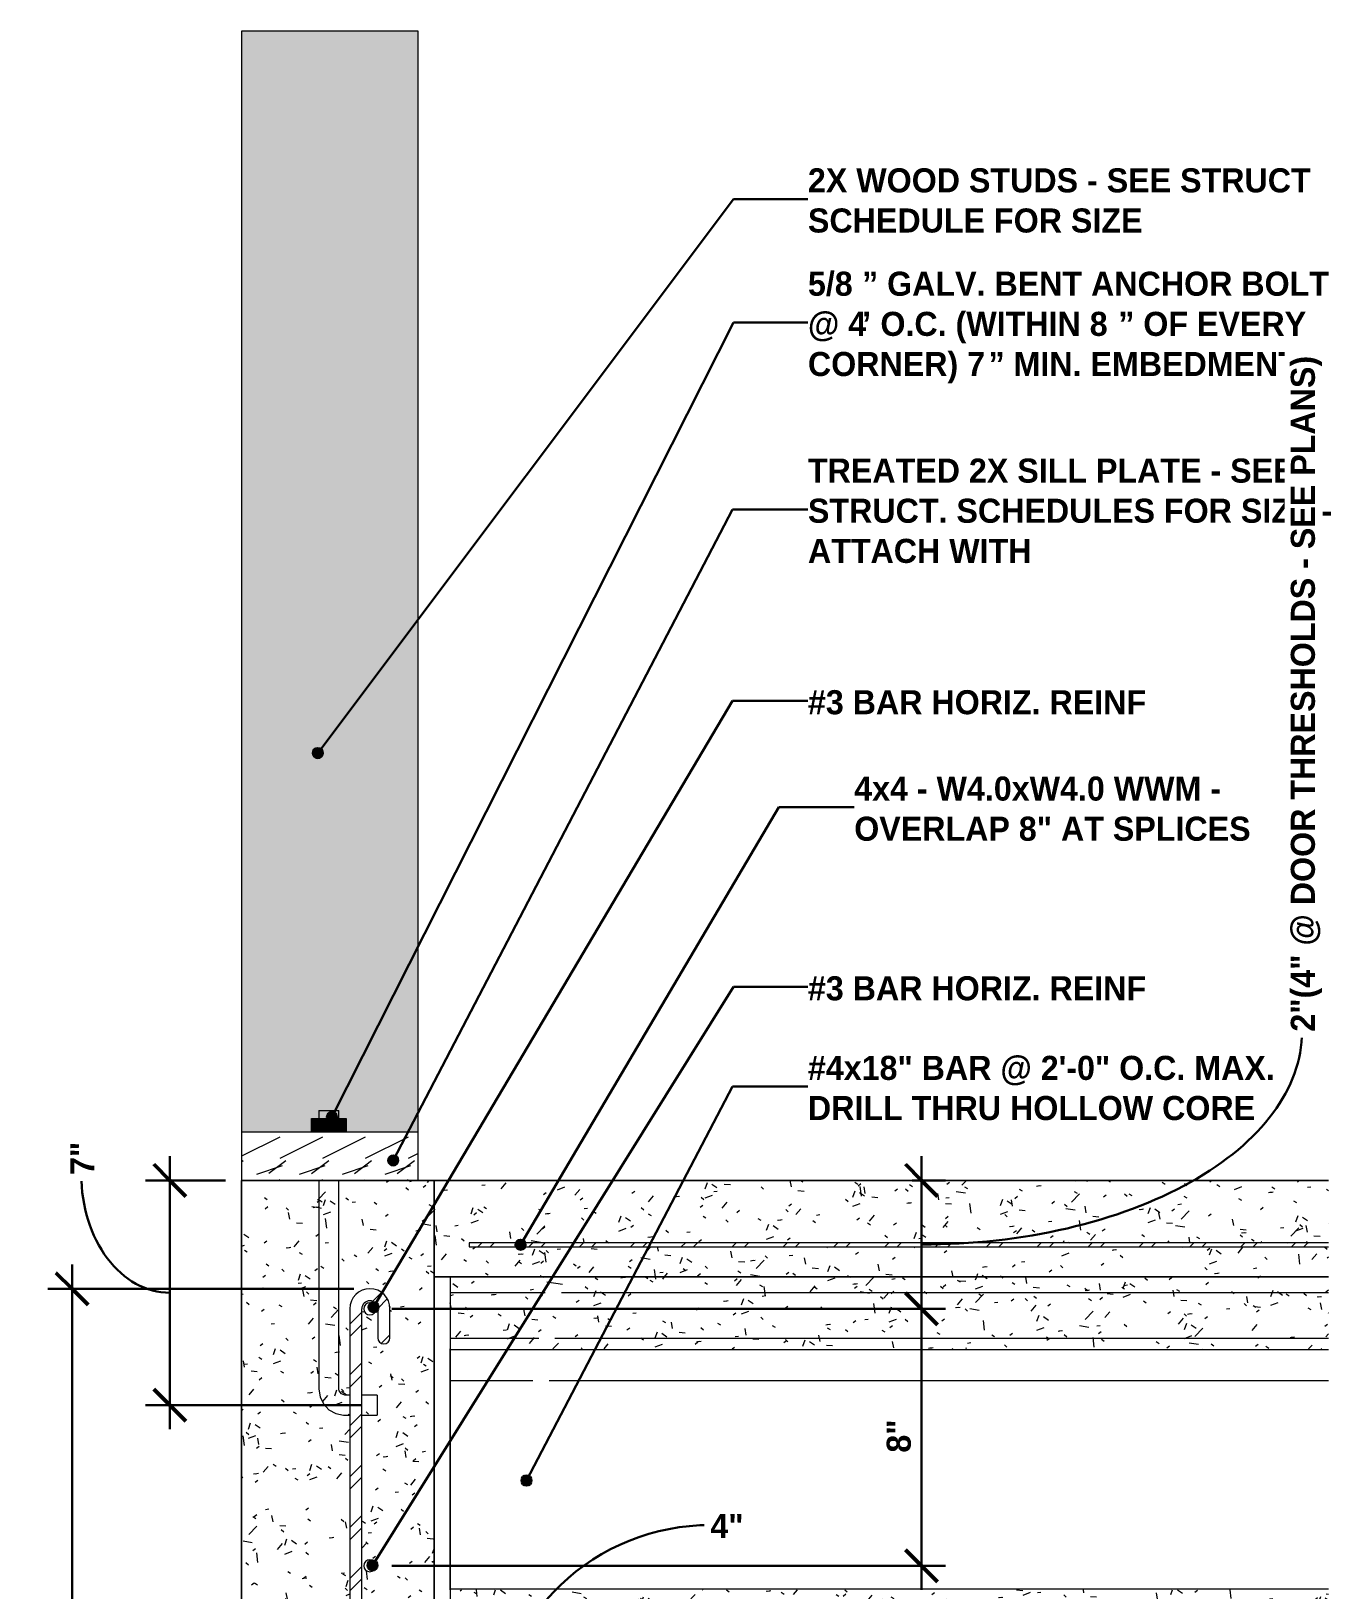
# Model space of a CAD drawing. Header units: inches. Extents: x -19229 to -222, y -6301 to 12387.
# Drawn here: x -975.86 to -935.38, y -55.88 to -7.34 of the extents above; entities that cross this region are included whole.
import ezdxf

# ---------------------------------------------------------------- set-up
doc = ezdxf.new("R2010")
doc.units = ezdxf.units.IN
doc.header["$MEASUREMENT"] = 0
for name, color, linetype, lineweight in [('A-ANNO-DIMS', 211, 'Continuous', 9), ('A-ANNO-DIMS-8', 211, 'Continuous', 9), ('A-ANNO-IDEN', 131, 'Continuous', 30), ('A-GENM', 13, 'Continuous', 9), ('A-WALL', 113, 'Continuous', 9), ('A-WALL-PATT', 111, 'Continuous', 25)]:
    doc.layers.add(name, color=color, linetype=linetype, lineweight=lineweight)
doc.styles.add('Century Gothic_B_1', font='', dxfattribs={"height": 0.75})
doc.styles.get('Century Gothic_B_1').set_extended_font_data('Century Gothic', bold=True)
doc.dimstyles.new('OD__1_16__Tol__', dxfattribs={"dimscale": 12, "dimtxt": 0.783126, "dimasz": 0.083333, "dimexe": 0.0625, "dimexo": 0.041667, "dimgap": 0.010417, "dimtad": 1, "dimdec": 4, "dimrnd": 0.0625, "dimzin": 3, "dimdsep": 46, "dimlunit": 4, "dimtxsty": 'Century Gothic_B_1', "dimblk1": 'OBLIQUE', "dimblk2": 'OBLIQUE', "dimsah": 1, "dimcen": 0.09, "dimdle": 0.0625, "dimazin": 0, "dimtfac": 1, "dimtdec": 4, "dimtix": 1, "dimtmove": 1, "dimatfit": 3, "dimfxl": 1, "dimtvp": 1, "dimtfill": 1, "dimfrac": 2, "dimtolj": 1, "dimtzin": 0, "dimlwd": 30, "dimlwe": 30, "dimarcsym": 2})
doc.dimstyles.new('OD__1_16__Tol___1', dxfattribs={"dimscale": 12, "dimtxt": 0.783126, "dimasz": 0.083333, "dimexe": 0.0625, "dimexo": 0.041667, "dimgap": 0.010417, "dimtad": 1, "dimdec": 4, "dimrnd": 0.0625, "dimzin": 3, "dimdsep": 46, "dimlunit": 4, "dimtxsty": 'Century Gothic_B_1', "dimblk1": 'OBLIQUE', "dimblk2": 'OBLIQUE', "dimsah": 1, "dimcen": 0.09, "dimdle": 0.0625, "dimazin": 0, "dimtfac": 1, "dimtdec": 4, "dimtix": 1, "dimtmove": 0, "dimatfit": 3, "dimfxl": 1, "dimtvp": 1, "dimtfill": 1, "dimfrac": 2, "dimtolj": 1, "dimtzin": 0, "dimlwd": 30, "dimlwe": 30, "dimarcsym": 2})
pattern_1 = [(50, (2129.069, -109.351), (2.29529108, -0.20022947), [0.24, -2.64]), (355, (2129.069, -109.351), (-0.44391855, 2.40684884), [0.192, -2.112]), (100.451, (2129.26, -109.368), (1.85147686, 2.206452), [0.204, -2.244]), (46.184, (2129.069, -108.711), (3.41498314, -0.5298822), [0.36, -3.96]), (96.636, (2129.353, -108.755), (2.9907744, 3.1175039), [0.306, -3.365]), (351.184, (2129.069, -108.711), (2.9911175, 3.1174062), [0.288, -3.168]), (21, (2129.389, -108.871), (1.91043364, -1.28790384), [0.24, -2.64]), (326, (2129.389, -108.871), (0.77860356, 2.3202934), [0.192, -2.112]), (71.451, (2129.548, -108.978), (2.6890473, 1.0321926), [0.204, -2.244]), (37.5, (2129.069, -109.351), (0.038893785, 1.064692103), [0.106, -1.981, 0.106, -2.038, -2.12]), (37.5, (2129.069, -109.351), (0.038893785, 1.064692103), [-4.23, 0.106, -2.014]), (7.5, (2129.069, -109.351), (0.84152303, 1.26163425), [0.106, -1.117, 0.106, -1.933, -0.808]), (7.5, (2129.069, -109.351), (0.84152303, 1.26163425), [-3.261, 0.106, -0.702]), (327.5, (2128.355, -109.351), (1.707841713, -0.07187965), [0.106, -0.694, 0.106, -2.39, -3.312]), (327.5, (2128.355, -109.351), (1.707841713, -0.07187965), [-3.296, 0.106, -3.206]), (317.5, (2128.035, -109.351), (1.86586297, 0.32069512), [0.106, -0.934, 0.106, -1.552, -2.352]), (317.5, (2128.035, -109.351), (1.86586297, 0.32069512), [-2.698, 0.106, -2.246])]
pattern_2 = [(45, (2129.069, -109.351), (-0.791959595, 0.791959595), []), (45, (2129.069, -108.151), (-0.791959595, 0.791959595), [])]

# ---------------------------------------------------------------- blocks, each defined once
blk = doc.blocks.new('Dowel5 - Dowel-1884520-DETAIL - PRECAST _ CONC_ - PLANK PERPENDICULAR TO WALL')
at = {"layer": 'A-WALL-PATT', "lineweight": 9}
h = blk.add_hatch(dxfattribs=at)
h.set_pattern_fill('FP_17', color=55, style=0, pattern_type=2)
h.set_pattern_definition(pattern_1)
h.paths.add_polyline_path([(17161.424, -58.125), (17188.377, -58.125), (17188.377, -55.875), (17161.018, -55.875), (17161.018, -58.125)], flags=0)
h.paths.add_polyline_path([(17163.92, -48.376), (17188.377, -48.375), (17188.377, -46.125), (17161.018, -46.125), (17161.018, -48.375), (17163.913, -48.376)], flags=0)
at = {"layer": 'A-WALL'}
for p, q in [((17161.018, -46.125), (17161.018, -48.392)), ((17188.377, -46.125), (17161.018, -46.125)), ((17161.018, -46.125), (17161.018, -46.625)), ((17188.377, -46.125), (17161.018, -46.125)), ((17161.018, -46.625), (17161.018, -48.052)), ((17163.979, -46.625), (17161.018, -46.625)), ((17188.377, -46.625), (17164.484, -46.625)), ((17161.018, -48.052), (17161.018, -48.374)), ((17163.779, -48.052), (17161.018, -48.052)), ((17161.018, -48.384), (17161.018, -48.375)), ((17161.018, -48.375), (17161.018, -48.384)), ((17161.018, -48.377), (17161.018, -48.39)), ((17161.018, -48.384), (17161.018, -48.384)), ((17161.018, -48.503), (17161.018, -48.384)), ((17161.018, -48.384), (17161.018, -48.503)), ((17161.018, -48.384), (17161.018, -48.503)), ((17161.018, -48.503), (17161.018, -48.384)), ((17161.018, -48.386), (17161.018, -48.392)), ((17161.018, -52.125), (17161.018, -48.386)), ((17161.018, -48.39), (17161.018, -48.503)), ((17161.018, -48.392), (17188.377, -48.392)), ((17161.018, -48.504), (17161.018, -48.661)), ((17161.018, -52.125), (17161.018, -48.504)), ((17161.018, -48.504), (17161.018, -52.125)), ((17161.018, -48.504), (17161.018, -52.125)), ((17161.018, -51.155), (17161.018, -48.504)), ((17188.377, -48.052), (17164.283, -48.052)), ((17161.018, -48.663), (17161.018, -49.119)), ((17161.018, -49.119), (17161.018, -49.234)), ((17161.018, -49.234), (17161.018, -49.369)), ((17161.018, -49.369), (17161.018, -55.747)), ((17163.594, -49.369), (17161.018, -49.369)), ((17188.377, -49.369), (17164.098, -49.369)), ((17161.018, -51.636), (17161.018, -51.155)), ((17161.018, -52.125), (17161.018, -51.636)), ((17161.018, -55.865), (17161.018, -52.125)), ((17161.018, -52.125), (17161.018, -55.747)), ((17161.018, -55.747), (17161.018, -52.125)), ((17161.018, -55.747), (17161.018, -52.125)), ((17161.018, -52.125), (17161.018, -55.747)), ((17161.018, -55.747), (17161.018, -55.859)), ((17161.018, -55.747), (17161.018, -55.867)), ((17161.018, -55.867), (17161.018, -55.747)), ((17161.018, -55.867), (17161.018, -55.747)), ((17161.018, -55.747), (17161.018, -55.867)), ((17161.018, -55.859), (17161.018, -58.125)), ((17188.377, -55.859), (17161.018, -55.859)), ((17161.018, -55.859), (17161.018, -55.874)), ((17161.018, -55.859), (17161.018, -55.865)), ((17161.018, -55.867), (17161.018, -55.875)), ((17161.018, -55.875), (17161.018, -55.867)), ((17161.018, -55.867), (17161.018, -55.875)), ((17161.018, -55.875), (17161.018, -55.867))]:
    blk.add_line(p, q, dxfattribs=at)
blk = doc.blocks.new('Generic Models 91 - Generic Models 1-1884554-DETAIL - PRECAST _ CONC_ - PLANK PERPENDICULAR TO WALL')
at = {"layer": 'A-WALL-PATT', "lineweight": 9}
h = blk.add_hatch(dxfattribs=at)
h.set_pattern_fill('FP_17', color=55, style=0, pattern_type=2)
h.set_pattern_definition(pattern_1)
h.paths.add_polyline_path([(17162.229, -46.125), (17188.377, -46.125), (17188.377, -45.196), (17161.612, -45.196), (17161.612, -45.071), (17188.377, -45.071), (17188.377, -43.125), (17160.518, -43.125), (17160.518, -46.125), (17161.612, -46.125)], flags=0)
at = {"layer": 'A-WALL'}
for p, q in [((17160.518, -46.125), (17160.518, -43.125)), ((17160.518, -43.125), (17188.377, -43.125)), ((17188.377, -43.125), (17160.518, -43.125)), ((17160.518, -43.125), (17160.518, -46.125)), ((17161.018, -46.125), (17160.518, -46.125)), ((17160.518, -46.125), (17161.018, -46.125)), ((17188.377, -46.125), (17161.018, -46.125)), ((17161.018, -46.125), (17188.377, -46.125))]:
    blk.add_line(p, q, dxfattribs=at)
blk = doc.blocks.new('Generic Models 96 - Generic Models 1-1884575-DETAIL - PRECAST _ CONC_ - PLANK PERPENDICULAR TO WALL')
at = {"layer": 'A-WALL-PATT', "lineweight": 9}
h = blk.add_hatch(dxfattribs=at)
h.set_pattern_fill('FP_17', color=55, style=0, pattern_type=2)
h.set_pattern_definition(pattern_1)
h.paths.add_polyline_path([(17154.518, -88.897), (17163.018, -88.897), (17163.018, -62.014), (17162.996, -61.848), (17162.932, -61.694), (17162.83, -61.561), (17162.697, -61.459), (17162.543, -61.395), (17162.411, -61.378), (17161.954, -64.625), (17161.459, -64.556), (17161.906, -61.373), (17158.268, -61.373), (17158.268, -82.5), (17157.893, -82.5), (17157.893, -61.373), (17156.658, -61.373), (17156.493, -61.395), (17156.338, -61.459), (17156.205, -61.561), (17156.103, -61.694), (17156.039, -61.848), (17156.018, -62.021), (17156.018, -70.873), (17155.518, -70.873), (17155.518, -62.014), (17155.535, -61.816), (17155.586, -61.624), (17155.67, -61.444), (17155.785, -61.281), (17155.925, -61.14), (17156.088, -61.026), (17156.268, -60.942), (17156.46, -60.891), (17156.658, -60.873), (17157.893, -60.873), (17157.893, -50.438), (17157.743, -50.438), (17157.555, -50.412), (17157.306, -50.31), (17157.171, -50.197), (17157.073, -50.061), (17156.997, -49.943), (17156.951, -49.795), (17156.931, -49.625), (17156.931, -43.125), (17154.518, -43.125), (17154.518, -82.5)], flags=0)
h.paths.add_polyline_path([(17164.362, -88.897), (17164.518, -88.897), (17164.518, -58.625), (17162.798, -58.625), (17162.48, -60.882), (17162.575, -60.891), (17162.767, -60.942), (17162.947, -61.026), (17163.11, -61.14), (17163.251, -61.281), (17163.365, -61.444), (17163.449, -61.624), (17163.5, -61.816), (17163.518, -62.014), (17163.518, -88.897)], flags=0)
h.paths.add_polyline_path([(17162.768, -88.271), (17162.643, -88.238), (17162.551, -88.146), (17162.518, -88.021), (17162.551, -87.896), (17162.643, -87.805), (17162.768, -87.771), (17162.893, -87.805), (17162.984, -87.896), (17163.018, -88.021), (17162.984, -88.146), (17162.893, -88.238)], flags=0)
h.paths.add_polyline_path([(17162.768, -76.271), (17162.643, -76.238), (17162.551, -76.146), (17162.518, -76.021), (17162.551, -75.896), (17162.643, -75.805), (17162.768, -75.771), (17162.893, -75.805), (17162.984, -75.896), (17163.018, -76.021), (17162.984, -76.146), (17162.893, -76.238)], flags=0)
h.paths.add_polyline_path([(17162.768, -62.271), (17162.643, -62.238), (17162.551, -62.146), (17162.518, -62.021), (17162.551, -61.896), (17162.643, -61.805), (17162.768, -61.771), (17162.893, -61.805), (17162.984, -61.896), (17163.018, -62.021), (17162.984, -62.146), (17162.893, -62.238)], flags=0)
h.paths.add_polyline_path([(17156.268, -62.271), (17156.143, -62.238), (17156.051, -62.146), (17156.018, -62.021), (17156.051, -61.896), (17156.143, -61.805), (17156.268, -61.771), (17156.393, -61.805), (17156.484, -61.896), (17156.518, -62.021), (17156.484, -62.146), (17156.393, -62.238)], flags=0)
h.paths.add_polyline_path([(17161.771, -60.873), (17161.977, -60.873), (17162.293, -58.625), (17160.518, -58.625), (17160.518, -43.125), (17157.556, -43.125), (17157.556, -49.625), (17157.578, -49.719), (17157.653, -49.792), (17157.743, -49.813), (17157.893, -49.813), (17157.893, -47.125), (17157.914, -46.964), (17157.976, -46.813), (17158.076, -46.683), (17158.205, -46.584), (17158.356, -46.522), (17158.518, -46.5), (17158.679, -46.522), (17158.83, -46.584), (17158.96, -46.683), (17159.059, -46.813), (17159.121, -46.964), (17159.143, -47.125), (17159.143, -48.032), (17159.118, -48.125), (17159.049, -48.194), (17158.955, -48.219), (17158.861, -48.194), (17158.793, -48.125), (17158.768, -48.032), (17158.768, -47.125), (17158.734, -47), (17158.643, -46.909), (17158.518, -46.875), (17158.393, -46.909), (17158.301, -47), (17158.268, -47.125), (17158.268, -49.813), (17158.743, -49.813), (17158.743, -50.438), (17158.268, -50.438), (17158.268, -60.873), (17161.707, -60.873)], flags=0)
h.paths.add_polyline_path([(17158.518, -55.313), (17158.424, -55.288), (17158.355, -55.219), (17158.33, -55.125), (17158.355, -55.032), (17158.424, -54.963), (17158.518, -54.938), (17158.611, -54.963), (17158.68, -55.032), (17158.705, -55.125), (17158.68, -55.219), (17158.611, -55.288)], flags=0)
h.paths.add_polyline_path([(17158.518, -47.313), (17158.424, -47.288), (17158.355, -47.219), (17158.33, -47.125), (17158.355, -47.032), (17158.424, -46.963), (17158.518, -46.938), (17158.611, -46.963), (17158.68, -47.032), (17158.705, -47.125), (17158.68, -47.219), (17158.611, -47.288)], flags=0)
h = blk.add_hatch(dxfattribs=at)
h.set_pattern_fill('FP_17', color=55, style=0, pattern_type=2)
h.set_pattern_definition(pattern_1)
h.paths.add_polyline_path([(17158.307, -50.438), (17158.743, -50.438), (17158.743, -49.813), (17158.268, -49.813), (17158.268, -50.438)], flags=0)
h.paths.add_polyline_path([(17157.893, -50.438), (17157.893, -49.813), (17157.743, -49.813), (17157.649, -49.791), (17157.578, -49.719), (17157.556, -49.625), (17157.553, -43.125), (17156.931, -43.125), (17156.931, -49.625), (17156.951, -49.795), (17157, -49.947), (17157.121, -50.131), (17157.171, -50.197), (17157.306, -50.31), (17157.515, -50.396), (17157.567, -50.417), (17157.743, -50.438)], flags=0)
at = {"layer": 'A-WALL'}
for p, q in [((17154.518, -43.125), (17156.931, -43.125)), ((17154.518, -88.897), (17154.518, -43.125)), ((17154.518, -43.125), (17154.518, -88.897)), ((17160.518, -43.125), (17154.518, -43.125)), ((17157.556, -43.125), (17160.018, -43.125)), ((17160.018, -43.125), (17160.518, -43.125)), ((17160.518, -43.125), (17160.518, -46.125)), ((17160.518, -58.625), (17160.518, -43.125)), ((17160.518, -46.125), (17160.518, -58.625)), ((17160.518, -58.625), (17161.424, -58.625)), ((17161.424, -58.625), (17160.518, -58.625)), ((17161.424, -58.625), (17162.293, -58.625)), ((17162.293, -58.625), (17161.424, -58.625)), ((17162.798, -58.625), (17163.884, -58.625)), ((17163.884, -58.625), (17162.798, -58.625)), ((17163.884, -58.625), (17164.518, -58.625)), ((17164.518, -58.625), (17163.884, -58.625)), ((17164.518, -58.625), (17164.518, -88.897)), ((17164.518, -88.897), (17164.518, -58.625))]:
    blk.add_line(p, q, dxfattribs=at)
blk = doc.blocks.new('Generic Models 75 - Generic Models 1-1884590-DETAIL - PRECAST _ CONC_ - PLANK PERPENDICULAR TO WALL')
at = {"layer": 'A-WALL-PATT', "lineweight": 9}
h = blk.add_hatch(dxfattribs=at)
h.set_pattern_fill('FP_19', color=55, style=0, pattern_type=2)
h.set_pattern_definition([(216.87, (2129.602, -108.018), (3.998595239, 2.665207143), [0.666, -5.998]), (206.565, (2130.401, -108.418), (-1.332697705, -1.332695324), [1.49, -1.49]), (198.435, (2130.401, -109.084), (-2.66548265, -1.332269959), [0.843, -3.372])])
h.paths.add_polyline_path([(17159.614, -43.125), (17160.018, -43.125), (17160.018, -41.625), (17154.518, -41.625), (17154.518, -43.125), (17157, -43.125)], flags=0)
at = {"layer": 'A-WALL'}
for p, q in [((17160.018, -41.625), (17154.518, -41.625)), ((17154.518, -41.625), (17154.518, -43.125)), ((17160.018, -43.125), (17160.018, -41.625)), ((17154.518, -43.125), (17160.018, -43.125))]:
    blk.add_line(p, q, dxfattribs=at)
blk = doc.blocks.new('050523 - W_P_C - Fastenings - Bent Anchor Bolt - 5_8_-1886256-DETAIL - PRECAST _ CONC_ - PLANK PERPENDICULAR TO WALL')
at = {"layer": 'A-GENM'}
for points in [[(17156.973, -41.625), (17156.972, -41.203), (17156.702, -41.203), (17156.702, -41.625), (17156.97, -41.625)], [(17157.243, -41.203), (17157.556, -41.203), (17157.556, -40.953), (17156.931, -40.953), (17156.931, -41.203), (17157.241, -41.203)], [(17157.464, -41.625), (17157.514, -41.625), (17157.512, -41.203), (17156.973, -41.203), (17156.973, -41.625), (17157.459, -41.625)], [(17157.545, -41.625), (17157.784, -41.625), (17157.784, -41.203), (17157.514, -41.203), (17157.516, -41.625)]]:
    blk.add_hatch(color=256, dxfattribs=at).paths.add_polyline_path(points, flags=0)
for p, q in [((17156.702, -41.203), (17156.973, -41.203)), ((17156.702, -41.625), (17156.702, -41.203)), ((17156.931, -40.953), (17156.931, -41.203)), ((17156.931, -40.953), (17157.556, -40.953)), ((17156.973, -41.203), (17157.514, -41.203)), ((17156.973, -41.203), (17156.973, -41.625)), ((17157.514, -41.203), (17157.784, -41.203)), ((17157.514, -41.203), (17157.514, -41.625)), ((17157.556, -41.203), (17157.556, -40.953)), ((17157.784, -41.203), (17157.784, -41.625)), ((17156.931, -43.125), (17156.931, -49.125)), ((17157.556, -49.125), (17157.556, -43.125)), ((17156.931, -49.125), (17156.931, -49.625)), ((17157.556, -49.625), (17157.556, -49.125)), ((17157.893, -49.813), (17157.743, -49.813)), ((17158.743, -49.813), (17158.268, -49.813)), ((17158.743, -49.813), (17158.743, -50.125)), ((17157.743, -50.438), (17157.893, -50.438)), ((17158.268, -50.438), (17158.743, -50.438)), ((17158.743, -50.125), (17158.743, -50.438))]:
    blk.add_line(p, q, dxfattribs=at)
at = {"layer": 'A-GENM', "flags": 128}
for points in [[(17156.931, -49.625), (17156.968, -49.868), (17157.075, -50.088), (17157.244, -50.266), (17157.457, -50.386), (17157.697, -50.436), (17157.743, -50.438)], [(17157.743, -49.813), (17157.633, -49.777), (17157.565, -49.682), (17157.556, -49.625)]]:
    blk.add_lwpolyline(points, dxfattribs=at)
blk = doc.blocks.new('Generic Models 101 - Generic Models 1-1884897-DETAIL - PRECAST _ CONC_ - PLANK PERPENDICULAR TO WALL')
at = {"layer": 'A-WALL'}
blk.add_hatch(color=256, dxfattribs=at).paths.add_polyline_path([(17157.784, -41.625), (17160.018, -41.625), (17160.018, -7.342), (17154.518, -7.342), (17154.518, -41.625), (17156.702, -41.625), (17156.702, -41.203), (17156.931, -41.203), (17156.931, -40.953), (17157.556, -40.953), (17157.556, -41.203), (17157.784, -41.203)], flags=0)
for p, q in [((17160.018, -7.342), (17154.518, -7.342)), ((17154.518, -7.342), (17154.518, -41.625)), ((17160.018, -41.625), (17160.018, -7.342))]:
    blk.add_line(p, q, dxfattribs=at)
blk = doc.blocks.new('Generic Models 103 - Generic Models 1-1884925-DETAIL - PRECAST _ CONC_ - PLANK PERPENDICULAR TO WALL')
at = {"layer": 'A-WALL-PATT', "lineweight": 9}
h = blk.add_hatch(dxfattribs=at)
h.set_pattern_fill('FP_18', color=55, style=0, pattern_type=2)
h.set_pattern_definition(pattern_2)
h.paths.add_polyline_path([(17161.612, -45.196), (17188.377, -45.196), (17188.377, -45.071), (17161.612, -45.071)], flags=0)
at = {"layer": 'A-WALL'}
for p, q in [((17188.377, -45.071), (17161.612, -45.071)), ((17161.612, -45.071), (17161.612, -45.196)), ((17161.612, -45.196), (17188.377, -45.196))]:
    blk.add_line(p, q, dxfattribs=at)
blk = doc.blocks.new('Dowel12 - Dowel-1935210-DETAIL - PRECAST _ CONC_ - PLANK PERPENDICULAR TO WALL')
at = {"layer": 'A-WALL'}
blk.add_line((17164.521, -46.364), (17164.026, -46.294), dxfattribs=at)
blk = doc.blocks.new('Generic Models 20 - Generic Models 1-1935629-DETAIL - PRECAST _ CONC_ - PLANK PERPENDICULAR TO WALL')
at = {"layer": 'A-WALL'}
for start, end in [(0, 180), (180, 0)]:
    blk.add_arc((17158.518, -47.125), 0.188, start, end, dxfattribs=at)
blk = doc.blocks.new('Generic Models 40 - Generic Models 1-1938976-DETAIL - PRECAST _ CONC_ - PLANK PERPENDICULAR TO WALL')
at = {"layer": 'A-WALL'}
for start, end in [(0, 180), (180, 0)]:
    blk.add_arc((17158.518, -55.125), 0.188, start, end, dxfattribs=at)
blk = doc.blocks.new('Generic Models 41 - Generic Models 1-1939475-DETAIL - PRECAST _ CONC_ - PLANK PERPENDICULAR TO WALL')
at = {"layer": 'A-WALL-PATT', "lineweight": 9}
h = blk.add_hatch(dxfattribs=at)
h.set_pattern_fill('FP_18', color=55, style=0, pattern_type=2)
h.set_pattern_definition(pattern_2)
h.paths.add_polyline_path([(17157.893, -82.5), (17158.268, -82.5), (17158.268, -47.125), (17158.301, -47), (17158.393, -46.909), (17158.518, -46.875), (17158.643, -46.909), (17158.734, -47), (17158.768, -47.125), (17158.768, -48.032), (17158.793, -48.125), (17158.861, -48.194), (17158.955, -48.219), (17159.049, -48.194), (17159.118, -48.125), (17159.143, -48.032), (17159.143, -47.125), (17159.121, -46.964), (17159.059, -46.813), (17158.96, -46.683), (17158.83, -46.584), (17158.679, -46.522), (17158.518, -46.5), (17158.356, -46.522), (17158.205, -46.584), (17158.076, -46.683), (17157.976, -46.813), (17157.914, -46.964), (17157.893, -47.125), (17157.893, -72.407)], flags=0)
at = {"layer": 'A-WALL'}
for p, q in [((17157.893, -47.125), (17157.893, -82.5)), ((17158.268, -82.5), (17158.268, -47.125)), ((17158.768, -47.125), (17158.768, -48.032)), ((17159.143, -48.032), (17159.143, -47.125)), ((17157.893, -82.5), (17158.268, -82.5))]:
    blk.add_line(p, q, dxfattribs=at)
for centre, radius, start, end in [((17158.518, -47.125), 0.625, 0, 180), ((17158.518, -47.125), 0.25, 0, 180), ((17158.955, -48.032), 0.188, 180, 0)]:
    blk.add_arc(centre, radius, start, end, dxfattribs=at)
blk = doc.blocks.new('DIMBLOCK12-DETAIL - PRECAST _ CONC_ - PLANK PERPENDICULAR TO WALL')
at = {"layer": 'A-ANNO-DIMS-8', "lineweight": 30}
for p, q in [((-963.308, -59.125), (-963.308, -61.009)), ((-963.308, -60.259), (-963.308, -59.125)), ((-959.308, -60.466), (-959.308, -59.509)), ((-958.558, -60.259), (-963.308, -60.259)), ((-959.308, -60.259), (-959.308, -60.466))]:
    blk.add_line(p, q, dxfattribs=at)
at = {"layer": 'A-ANNO-DIMS-8', "lineweight": 50}
for p, q in [((-963.308, -60.259), (-962.808, -59.759)), ((-959.308, -60.259), (-958.808, -59.759)), ((-963.308, -60.259), (-963.808, -60.759)), ((-959.308, -60.259), (-959.808, -60.759))]:
    blk.add_line(p, q, dxfattribs=at)
at = {"layer": 'A-ANNO-DIMS-8', "lineweight": 30}
blk.add_ellipse((-954.702, -60.259), major_axis=(6.606, 0), ratio=0.968978, start_param=1.570796, end_param=3.141593, dxfattribs=at)
at = {"layer": 'A-ANNO-DIMS-8', "color": 0, "lineweight": 30, "insert": (-954.702, -53.511), "char_height": 0.75, "width": 1.14859, "attachment_point": 1, "line_spacing_factor": 0.984502, "style": 'Century Gothic_B_1', "bg_fill": 3, "box_fill_scale": 1.25, "bg_fill_color": 256, "bg_fill_true_color": 13158600, "bg_fill_transparency": 0}
blk.add_mtext('4"', dxfattribs=at)
blk = doc.blocks.new('_Oblique')
at = {"color": 0, "linetype": 'ByBlock', "lineweight": -2}
blk.add_line((-0.5, -0.5), (0.5, 0.5), dxfattribs=at)
blk = doc.blocks.new('DIMBLOCK15-DETAIL - PRECAST _ CONC_ - PLANK PERPENDICULAR TO WALL')
at = {"layer": 'A-ANNO-DIMS-8', "lineweight": 50}
for p, q in [((-971.541, -43.125), (-972.041, -42.625)), ((-971.541, -43.125), (-971.041, -43.625)), ((-971.541, -50.125), (-972.041, -49.625)), ((-971.541, -50.125), (-971.041, -50.625))]:
    blk.add_line(p, q, dxfattribs=at)
at = {"layer": 'A-ANNO-DIMS-8', "lineweight": 30}
for p, q in [((-971.541, -42.375), (-971.541, -50.875)), ((-969.808, -43.125), (-972.291, -43.125)), ((-971.541, -43.125), (-969.808, -43.125)), ((-965.582, -50.125), (-972.291, -50.125)), ((-971.541, -50.125), (-965.582, -50.125))]:
    blk.add_line(p, q, dxfattribs=at)
blk.add_ellipse((-971.541, -42.957), major_axis=(0, 3.668), ratio=0.75037, start_param=1.570796, end_param=3.141593, dxfattribs=at)
at = {"layer": 'A-ANNO-DIMS-8', "color": 0, "lineweight": 30, "insert": (-974.639, -42.957), "char_height": 0.75, "width": 1.14859, "attachment_point": 1, "rotation": 90, "line_spacing_factor": 0.984502, "style": 'Century Gothic_B_1', "bg_fill": 3, "box_fill_scale": 1.25, "bg_fill_color": 256, "bg_fill_true_color": 13158600, "bg_fill_transparency": 0}
blk.add_mtext('7"', dxfattribs=at)
blk = doc.blocks.new('DIMBLOCK18-DETAIL - PRECAST _ CONC_ - PLANK PERPENDICULAR TO WALL')
at = {"layer": 'A-ANNO-DIMS-8', "lineweight": 50}
for p, q in [((-948.125, -43.125), (-948.625, -42.625)), ((-948.125, -43.125), (-947.625, -43.625)), ((-948.125, -47.125), (-948.625, -46.625)), ((-948.125, -47.125), (-947.625, -47.625))]:
    blk.add_line(p, q, dxfattribs=at)
at = {"layer": 'A-ANNO-DIMS-8', "lineweight": 30}
for p, q in [((-948.125, -42.375), (-948.125, -47.125)), ((-948.418, -43.125), (-947.375, -43.125)), ((-948.125, -43.125), (-948.418, -43.125)), ((-964.621, -47.125), (-947.375, -47.125)), ((-948.125, -47.125), (-964.621, -47.125))]:
    blk.add_line(p, q, dxfattribs=at)
blk.add_ellipse((-948.125, -38.494), major_axis=(-11.846, 0), ratio=0.559775, start_param=1.570796, end_param=3.141593, dxfattribs=at)
at = {"layer": 'A-ANNO-DIMS-8', "color": 0, "lineweight": 30, "insert": (-936.625, -38.494), "char_height": 0.75, "width": 23.71754, "attachment_point": 1, "rotation": 90, "line_spacing_factor": 0.984502, "style": 'Century Gothic_B_1', "bg_fill": 3, "box_fill_scale": 1.25, "bg_fill_color": 256, "bg_fill_true_color": 13158600, "bg_fill_transparency": 0}
blk.add_mtext('2"(4" @ DOOR THRESHOLDS - SEE PLANS)', dxfattribs=at)
blk = doc.blocks.new('DIMBLOCK19-DETAIL - PRECAST _ CONC_ - PLANK PERPENDICULAR TO WALL')
at = {"layer": 'A-ANNO-DIMS-8', "lineweight": 50}
for p, q in [((-948.125, -47.125), (-948.625, -46.625)), ((-948.125, -47.125), (-947.625, -47.625)), ((-948.125, -55.125), (-948.625, -54.625)), ((-948.125, -55.125), (-947.625, -55.625))]:
    blk.add_line(p, q, dxfattribs=at)
at = {"layer": 'A-ANNO-DIMS-8', "lineweight": 30}
for p, q in [((-964.621, -47.125), (-947.375, -47.125)), ((-948.125, -47.125), (-964.621, -47.125)), ((-948.125, -47.125), (-948.125, -55.875)), ((-964.621, -55.125), (-947.375, -55.125)), ((-948.125, -55.125), (-964.621, -55.125))]:
    blk.add_line(p, q, dxfattribs=at)
at = {"layer": 'A-ANNO-DIMS-8', "color": 0, "lineweight": 30, "insert": (-949.211, -51.604), "char_height": 0.75, "width": 1.14859, "attachment_point": 1, "rotation": 90, "line_spacing_factor": 0.984502, "style": 'Century Gothic_B_1', "bg_fill": 3, "box_fill_scale": 1.25, "bg_fill_color": 256, "bg_fill_true_color": 13158600, "bg_fill_transparency": 0}
blk.add_mtext('8"', dxfattribs=at)
blk = doc.blocks.new('DIMBLOCK20-DETAIL - PRECAST _ CONC_ - PLANK PERPENDICULAR TO WALL')
at = {"layer": 'A-ANNO-DIMS-8', "lineweight": 50}
for p, q in [((-974.583, -46.5), (-975.083, -46)), ((-974.583, -46.5), (-974.083, -47)), ((-974.583, -82.5), (-975.083, -82)), ((-974.583, -82.5), (-974.083, -83))]:
    blk.add_line(p, q, dxfattribs=at)
at = {"layer": 'A-ANNO-DIMS-8', "lineweight": 30}
for p, q in [((-974.583, -45.75), (-974.583, -83.25)), ((-965.808, -46.5), (-975.333, -46.5)), ((-974.583, -46.5), (-965.808, -46.5)), ((-966.433, -82.5), (-975.333, -82.5)), ((-974.583, -82.5), (-966.433, -82.5))]:
    blk.add_line(p, q, dxfattribs=at)
at = {"layer": 'A-ANNO-DIMS-8', "color": 0, "lineweight": 30, "insert": (-975.669, -65.899), "char_height": 0.75, "width": 3.35626, "attachment_point": 1, "rotation": 90, "line_spacing_factor": 0.984502, "style": 'Century Gothic_B_1', "bg_fill": 3, "box_fill_scale": 1.25, "bg_fill_color": 256, "bg_fill_true_color": 13158600, "bg_fill_transparency": 0}
blk.add_mtext('3\' - 0"', dxfattribs=at)

msp = doc.modelspace()

# ---------------------------------------------------------------- hatches: boundary and pattern name
at = {"layer": 'A-ANNO-IDEN'}
h = msp.add_hatch(color=256, dxfattribs=at)
edge = h.paths.add_edge_path(flags=0)
edge.add_arc((-966.92942, -29.82019), 0.15625, 0, 360)
h = msp.add_hatch(color=256, dxfattribs=at)
edge = h.paths.add_edge_path(flags=0)
edge.add_arc((-966.488, -41.15882), 0.15625, 0, 360)
h = msp.add_hatch(color=256, dxfattribs=at)
edge = h.paths.add_edge_path(flags=0)
edge.add_arc((-964.58007, -42.50317), 0.15625, 0, 360)
h = msp.add_hatch(color=256, dxfattribs=at)
edge = h.paths.add_edge_path(flags=0)
edge.add_arc((-960.61232, -45.12845), 0.15625, 0, 360)
h = msp.add_hatch(color=256, dxfattribs=at)
edge = h.paths.add_edge_path(flags=0)
edge.add_arc((-960.43049, -52.47242), 0.15625, 0, 360)

# ---------------------------------------------------------------- linework, layer by layer
for p, q in [((-966.92942, -29.82019), (-953.98204, -12.57054)), ((-953.98204, -12.57054), (-951.66407, -12.57054)), ((-966.488, -41.15882), (-953.98204, -16.41451)), ((-953.98204, -16.41451), (-951.66407, -16.41451)), ((-964.58007, -42.50317), (-954.01272, -22.23327)), ((-954.01272, -22.23327), (-951.66407, -22.23327)), ((-954.01272, -28.19524), (-951.66407, -28.19524)), ((-960.61232, -45.12845), (-952.57072, -31.50946)), ((-952.57072, -31.50946), (-950.22207, -31.50946)), ((-960.43049, -52.47242), (-954.01272, -40.20674)), ((-954.01272, -40.20674), (-951.66407, -40.20674))]:
    msp.add_line(p, q, dxfattribs=at)
for centre in [(-966.92942, -29.82019), (-966.488, -41.15882), (-964.58007, -42.50317), (-960.61232, -45.12845), (-960.43049, -52.47242)]:
    msp.add_circle(centre, 0.15625, dxfattribs=at)

# ---------------------------------------------------------------- block references
at = {"layer": 'A-GENM'}
msp.add_blockref('050523 - W_P_C - Fastenings - Bent Anchor Bolt - 5_8_-1886256-DETAIL - PRECAST _ CONC_ - PLANK PERPENDICULAR TO WALL', (-18123.82569, 0), dxfattribs=at)
at = {"layer": 'A-WALL'}
for name in ['Generic Models 101 - Generic Models 1-1884897-DETAIL - PRECAST _ CONC_ - PLANK PERPENDICULAR TO WALL', 'Generic Models 75 - Generic Models 1-1884590-DETAIL - PRECAST _ CONC_ - PLANK PERPENDICULAR TO WALL', 'Generic Models 96 - Generic Models 1-1884575-DETAIL - PRECAST _ CONC_ - PLANK PERPENDICULAR TO WALL', 'Generic Models 91 - Generic Models 1-1884554-DETAIL - PRECAST _ CONC_ - PLANK PERPENDICULAR TO WALL', 'Generic Models 103 - Generic Models 1-1884925-DETAIL - PRECAST _ CONC_ - PLANK PERPENDICULAR TO WALL', 'Dowel5 - Dowel-1884520-DETAIL - PRECAST _ CONC_ - PLANK PERPENDICULAR TO WALL', 'Dowel12 - Dowel-1935210-DETAIL - PRECAST _ CONC_ - PLANK PERPENDICULAR TO WALL', 'Generic Models 41 - Generic Models 1-1939475-DETAIL - PRECAST _ CONC_ - PLANK PERPENDICULAR TO WALL', 'Generic Models 20 - Generic Models 1-1935629-DETAIL - PRECAST _ CONC_ - PLANK PERPENDICULAR TO WALL', 'Generic Models 40 - Generic Models 1-1938976-DETAIL - PRECAST _ CONC_ - PLANK PERPENDICULAR TO WALL']:
    msp.add_blockref(name, (-18123.82569, 0), dxfattribs=at)

# ---------------------------------------------------------------- texts
at = {"layer": 'A-ANNO-IDEN', "lineweight": 9, "char_height": 0.75, "attachment_point": 1, "style": 'Century Gothic_B_1'}
for s, insert, width in [('2X WOOD STUDS - SEE STRUCT', (-951.66407, -11.61182), 18.18), ('SCHEDULE FOR SIZE', (-951.66407, -12.86182), 11.7665), ('5/8', (-951.66407, -14.83059), 2.04525), ('\\fCentury Gothic|b1|i0|c0|p34|;”', (-949.97657, -14.83059), 0.606), (' GALV. BENT ANCHOR BOLT', (-949.47657, -14.83059), 16.79125), ('@ 4', (-951.66407, -16.08059), 2.04525), ('\\fCentury Gothic|b1|i0|c0|p34|;’', (-949.97657, -16.08059), 0.3535), (' O.C. (WITHIN 8', (-949.6849, -16.08059), 9.31725), ('\\fCentury Gothic|b1|i0|c0|p34|;”', (-941.9974, -16.08059), 0.606), (' OF EVERY', (-941.4974, -16.08059), 6.23675), ('CORNER) 7', (-951.66407, -17.33059), 6.8175), ('\\fCentury Gothic|b1|i0|c0|p34|;”', (-946.03907, -17.33059), 0.606), (' MIN. EMBEDMENT', (-945.53907, -17.33059), 11.0595), ('TREATED 2X SILL PLATE - SEE', (-951.66407, -20.64934), 16.6145), ('STRUCT. SCHEDULES FOR SIZE -', (-951.66407, -21.89934), 18.382), ('ATTACH WITH', (-951.66407, -23.14934), 8.15575), ('#3 BAR HORIZ. REINF', (-951.66407, -27.86171), 12.49875), ('4x4 - W4.0xW4.0 WWM -', (-950.22207, -30.55073), 14.847), ('OVERLAP 8" AT SPLICES', (-950.22207, -31.80073), 14.11475), ('#4x18" BAR @ 2\'-0" O.C. MAX.', (-951.66407, -39.24801), 18.25575), ('DRILL THRU HOLLOW CORE', (-951.66407, -40.49801), 16.059)]:
    msp.add_mtext(s, dxfattribs=dict(at, insert=insert, width=width))

# ---------------------------------------------------------------- next in the draw order: dimensions: what is measured, and where the dimension line sits
at = {"layer": 'A-ANNO-DIMS', "lineweight": 30}
dim = msp.add_linear_dim(base=(-971.54076, -50.12528), p1=(-969.30804, -43.12528), p2=(-965.0825, -50.12528), angle=90, dimstyle='OD__1_16__Tol__', override={"dimpost": '<>', "dimfxl": 8.1765}, dxfattribs=at)
dim.commit()
dim.dimension.update_dxf_attribs({"geometry": 'DIMBLOCK15-DETAIL - PRECAST _ CONC_ - PLANK PERPENDICULAR TO WALL', "text_midpoint": (-974.13943, -42.38257), "dimtype": 160, "text_rotation": 90})
dim = msp.add_linear_dim(base=(-963.30804, -60.25898), p1=(-959.30804, -60.96609), p2=(-963.30804, -58.62528), dimstyle='OD__1_16__Tol__', override={"dimpost": '<>', "dimfxl": 4.634587}, dxfattribs=at)
dim.commit()
dim.dimension.update_dxf_attribs({"geometry": 'DIMBLOCK12-DETAIL - PRECAST _ CONC_ - PLANK PERPENDICULAR TO WALL', "text_midpoint": (-954.12732, -54.0115), "dimtype": 160})

# ---------------------------------------------------------------- next in the draw order: hatches: boundary and pattern name
at = {"layer": 'A-ANNO-IDEN'}
h = msp.add_hatch(color=256, dxfattribs=at)
edge = h.paths.add_edge_path(flags=0)
edge.add_arc((-965.19272, -47.07481), 0.15625, 0, 360)

# ---------------------------------------------------------------- next in the draw order: linework, layer by layer
msp.add_line((-965.19272, -47.07481), (-954.01272, -28.19524), dxfattribs=at)
msp.add_circle((-965.19272, -47.07481), 0.15625, dxfattribs=at)

# ---------------------------------------------------------------- next in the draw order: dimensions: what is measured, and where the dimension line sits
at = {"layer": 'A-ANNO-DIMS', "lineweight": 30}
dim = msp.add_linear_dim(base=(-948.12473, -47.12528), p1=(-947.91762, -43.12528), p2=(-965.12054, -47.12528), angle=90, text='2"(4" @ DOOR THRESHOLDS - SEE PLANS)', dimstyle='OD__1_16__Tol__', override={"dimpost": '<>', "dimfxl": 17.661836}, dxfattribs=at)
dim.commit()
dim.dimension.update_dxf_attribs({"geometry": 'DIMBLOCK18-DETAIL - PRECAST _ CONC_ - PLANK PERPENDICULAR TO WALL', "text_midpoint": (-936.12485, -26.63548), "dimtype": 160, "text_rotation": 90})

# ---------------------------------------------------------------- next in the draw order: linework, layer by layer
at = {"layer": 'A-ANNO-IDEN'}
msp.add_line((-953.98204, -37.10301), (-951.66407, -37.10301), dxfattribs=at)

# ---------------------------------------------------------------- next in the draw order: texts
at = {"layer": 'A-ANNO-IDEN', "lineweight": 9, "insert": (-951.66407, -36.76948), "char_height": 0.75, "width": 12.49875, "attachment_point": 1, "style": 'Century Gothic_B_1'}
msp.add_mtext('#3 BAR HORIZ. REINF', dxfattribs=at)

# ---------------------------------------------------------------- next in the draw order: dimensions: what is measured, and where the dimension line sits
at = {"layer": 'A-ANNO-DIMS', "lineweight": 30}
dim = msp.add_linear_dim(base=(-948.12473, -55.12528), p1=(-965.12054, -47.12528), p2=(-965.12054, -55.12528), angle=90, dimstyle='OD__1_16__Tol___1', override={"dimpost": '<>', "dimfxl": 8}, dxfattribs=at)
dim.commit()
dim.dimension.update_dxf_attribs({"geometry": 'DIMBLOCK19-DETAIL - PRECAST _ CONC_ - PLANK PERPENDICULAR TO WALL', "text_midpoint": (-948.64359, -51.12528)})

# ---------------------------------------------------------------- next in the draw order: dimensions: what is measured, and where the dimension line sits
dim = msp.add_linear_dim(base=(-974.58252, -82.50028), p1=(-965.30804, -46.50028), p2=(-965.93304, -82.50028), angle=90, dimstyle='OD__1_16__Tol___1', override={"dimpost": '<>', "dimfxl": 36.005425}, dxfattribs=at)
dim.commit()
dim.dimension.update_dxf_attribs({"geometry": 'DIMBLOCK20-DETAIL - PRECAST _ CONC_ - PLANK PERPENDICULAR TO WALL', "text_midpoint": (-975.10139, -64.50028)})

# ---------------------------------------------------------------- next in the draw order: hatches: boundary and pattern name
at = {"layer": 'A-ANNO-IDEN'}
h = msp.add_hatch(color=256, dxfattribs=at)
edge = h.paths.add_edge_path(flags=0)
edge.add_arc((-965.22542, -55.11492), 0.15625, 0, 360)

# ---------------------------------------------------------------- next in the draw order: linework, layer by layer
msp.add_line((-965.22542, -55.11492), (-953.98204, -37.10301), dxfattribs=at)
msp.add_circle((-965.22542, -55.11492), 0.15625, dxfattribs=at)

doc.saveas('drawing.dxf')
